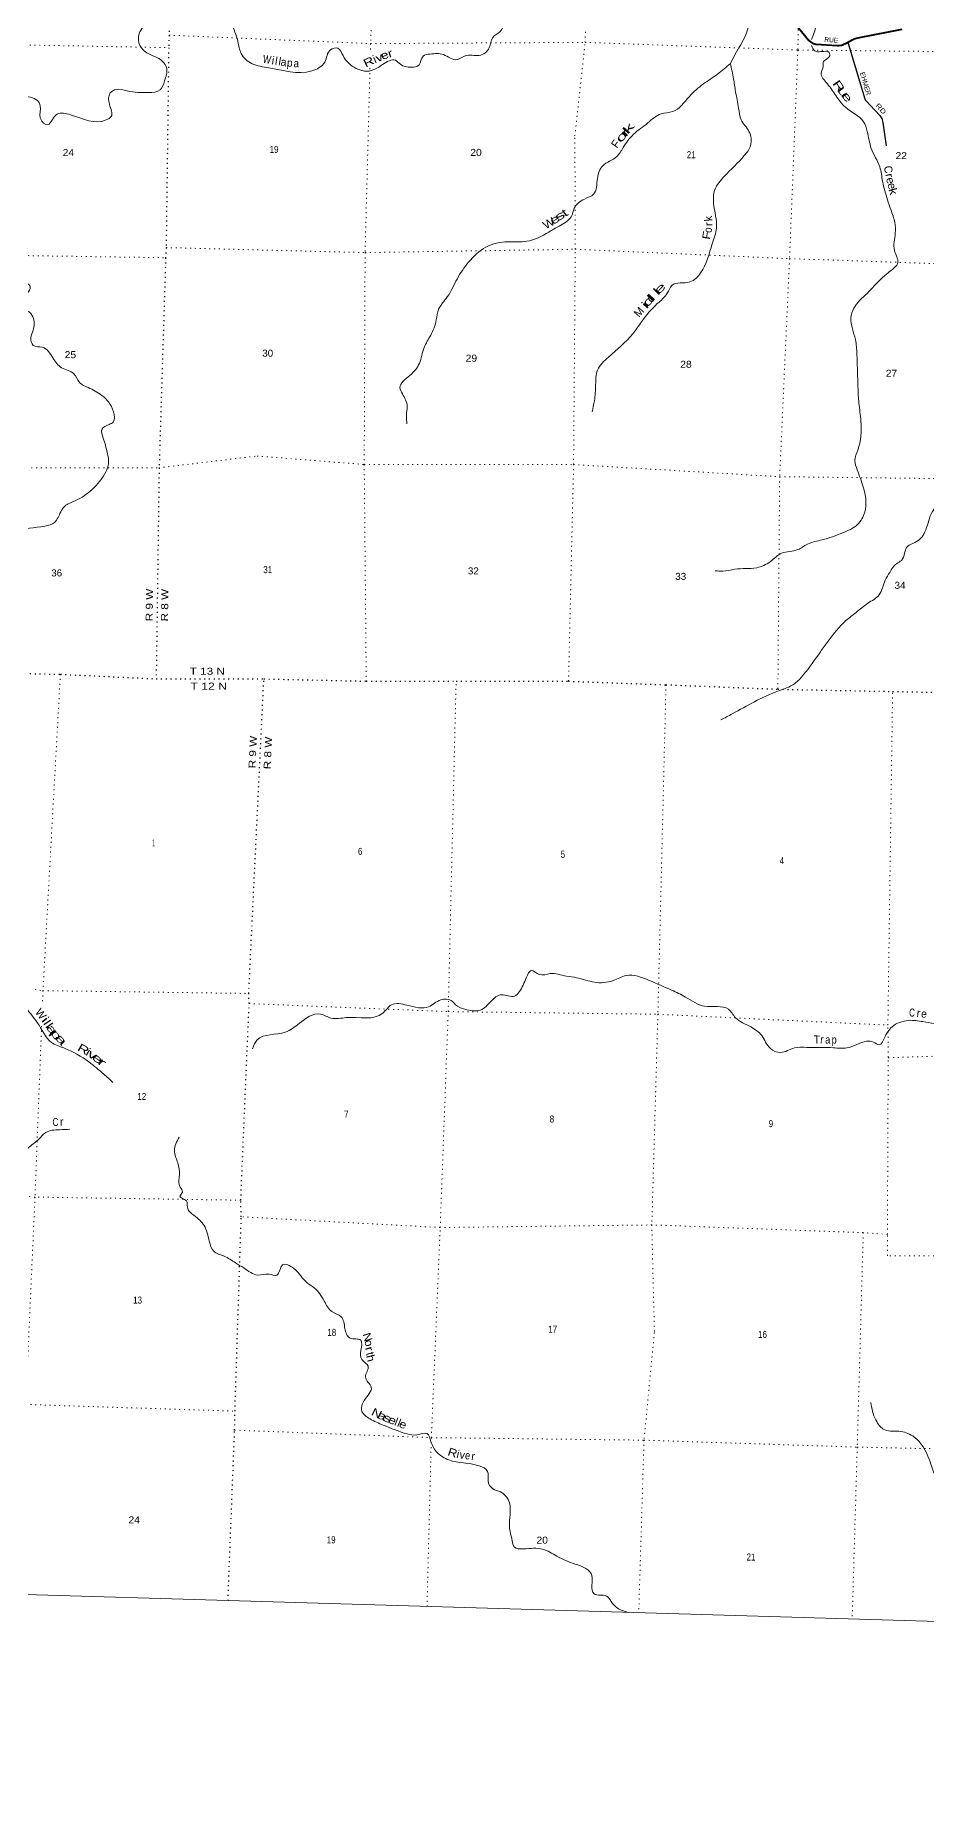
# Model space of a CAD drawing. Header units: feet. Extents: x -757852 to -501257, y -360805 to -170898.
# Drawn here: x -693053 to -670765, y -360805 to -316927 of the extents above; entities that cross this region are included whole.
import ezdxf
from ezdxf.enums import TextEntityAlignment as Align

# ---------------------------------------------------------------- set-up
doc = ezdxf.new("R2010")
doc.units = ezdxf.units.FT
doc.header["$LTSCALE"] = 80
doc.linetypes.add('DOTTED', pattern=[1.5, 0.3, -1.2])
for name, color, linetype, lineweight in [('26', 7, 'Continuous', 40), ('27', 7, 'Continuous', 13), ('29', 7, 'Continuous', 25), ('39', 7, 'Continuous', 13), ('4', 7, 'Continuous', 13), ('41', 7, 'Continuous', 13), ('6', 7, 'DOTTED', 25), ('7', 7, 'DOTTED', 13)]:
    doc.layers.add(name, color=color, linetype=linetype, lineweight=lineweight)
doc.layers.add('30', color=7, linetype='Continuous')

msp = doc.modelspace()

# ---------------------------------------------------------------- linework, layer by layer
at = {"layer": '26'}
msp.add_lwpolyline([(-674080.44, -316614.48), (-673716.82, -317058.45), (-673678.07, -317096.71), (-673641.52, -317120.72), (-673616.39, -317134.43), (-673595.82, -317140.15), (-673541.25, -317149.41), (-673003.91, -317187.29), (-672954.99, -317184.72), (-672901.3, -317174.44), (-672849.9, -317158.43), (-672820.77, -317145.29), (-672797.92, -317133.86), (-672616.44, -317036.56), (-672586.03, -317021.27), (-672554.05, -317010.99), (-672445.75, -316986.5), (-671380.82, -316780.2)], dxfattribs=at)
at = {"layer": '29'}
msp.add_lwpolyline([(-672740.13, -317102.87), (-672327.32, -318498.6), (-672305.48, -318546.06), (-672284.1, -318572.73), (-672181.21, -318677.15), (-671944.68, -318937.1), (-671895.17, -319013.38), (-671880.76, -319046.33), (-671865.34, -319107.49), (-671781.49, -319697.94)], dxfattribs=at)
at = {"layer": '39'}
for points in [[(-693585.47, -318496.35), (-693265.18, -318462.76), (-692944.66, -318629.38), (-692931.45, -318919.41), (-692920.29, -319014.28), (-692736.08, -319168.72), (-692619.43, -319035.49), (-692502.84, -318904.27), (-692165.58, -318918.54), (-691273.06, -319048.23), (-691151.87, -318963.42), (-691194.71, -318656.39), (-691173.97, -318373.43), (-691030.5, -318283.26), (-690754.23, -318319.81), (-690208.8, -318362.52), (-689931.45, -318298.54), (-689815.8, -318066.73), (-689764.44, -317768.6), (-689875.06, -317574.17), (-690262.75, -317369.3), (-690463.83, -317109.77), (-690341.11, -316713.25), (-690048.57, -316547.15), (-689615.65, -316391.35), (-689074.23, -316433.94), (-688768.41, -316228.02), (-688759.78, -315946.7), (-688883.35, -315715.67), (-688900.94, -315568.31), (-688649.33, -315491.48), (-688383.99, -315622.23), (-688278.28, -315911.05), (-688143.4, -316625.14), (-687982.68, -317086.59), (-687903.57, -317390.69), (-687627.94, -317644.45), (-687216.83, -317741.41), (-686135.89, -317822.52), (-685815.52, -317600.95), (-685667.34, -317291.69), (-685487.37, -317256.93), (-685356.3, -317439.92), (-685026.41, -317759.68), (-684749.18, -317830.45), (-684368.16, -317663.02), (-684049.3, -317556.05), (-683921.72, -317656.47), (-683650.58, -317729.07), (-683457.89, -317672.57), (-683358.61, -317450.32), (-683178.15, -317399.49), (-682846.98, -317415.58), (-682507.09, -317540.55), (-682307.14, -317444.05), (-681953.08, -317434.69), (-681702.04, -317245.21), (-681613.76, -316988.43), (-681436.43, -316842.97), (-681320.59, -316605.13), (-681254.29, -316082.19), (-681068.63, -315796.19), (-680647.05, -315551.55), (-680344.89, -315530.56), (-680003.36, -315667.64), (-679712.98, -315571.88), (-679681.77, -315275.15), (-679740.3, -314627.74), (-679563.07, -314419.92), (-679150.1, -314259.5), (-678853.94, -314171.95), (-678828.58, -314066.12), (-678801.44, -313902.02), (-678592.75, -313717.28), (-678584.02, -313498.31), (-678695.58, -312744.7), (-678904.08, -312006.25), (-678916.77, -311633.77), (-678772.72, -311459.14), (-678664.32, -311267.33), (-678597.6, -311058.17), (-678542.65, -310774.23), (-678547.79, -310574.74)], [(-676382.78, -310964.39), (-676323.45, -311099.1), (-676260.99, -311356.43), (-676156.56, -311359.61), (-676020.91, -311196.79), (-675954.09, -311180.72), (-675903.84, -311377.34), (-675741.57, -311460.71), (-675519.64, -311499.63), (-675416.45, -311543), (-675395.92, -311791.01), (-675325.06, -312036.53), (-675126.04, -312298.02), (-675157.21, -312462), (-675094.6, -312648.94), (-675069.55, -313011.74), (-674983.21, -313211.47), (-674827.23, -313171.96), (-674664.02, -313355.93), (-674450.22, -313462.99), (-674283.42, -313464.03), (-674357.76, -313725.26), (-674426.87, -313815.68), (-674276.96, -313908.73), (-674282.73, -314031.25), (-674248.26, -314283.71), (-674016.88, -314407.39), (-673835.82, -314533.57), (-673831.92, -314668.45), (-673981.35, -314756.43), (-674045.2, -314937.52), (-673816.9, -315161.68), (-673722.25, -315417.98), (-673740.84, -315630.62), (-673748.84, -316022.58), (-673603.4, -316326.68), (-673538.06, -316686.68), (-673648.54, -317040.08)], [(-674935.81, -316347.57), (-675167.86, -316609.01), (-675298.46, -316934.9), (-675554, -317401.81), (-675673.79, -317637.52)], [(-673651.41, -317182.73), (-673561.56, -317321.55), (-673415.39, -317340.07), (-673205.08, -317364.56), (-673204.34, -317471.18), (-673348.67, -317589.48), (-673354.32, -317707.98), (-673407.75, -317877.32), (-673251.16, -318145.56), (-673041.02, -318437.55), (-672802.7, -318728.39), (-672349.53, -319092.12), (-672256.4, -319332.29), (-672154.94, -319759.76), (-671944.02, -320222.73), (-671872.59, -320580.91), (-671750.15, -321045.22), (-671667.12, -321287.09), (-671566.59, -321613.97), (-671554.59, -321877.81), (-671575.88, -322309.6), (-671490.56, -322607.86), (-671735.72, -322867.91), (-672260.01, -323380.96), (-672591.03, -323753.06), (-672662.69, -323992.24), (-672552.76, -324536.62), (-672513.47, -324893.82), (-672479.13, -325936.72), (-672464.79, -326124.21), (-672412.2, -326572.32), (-672492.82, -327299.98), (-672562.9, -327553.29), (-672505.98, -327794.37), (-672354.19, -328219.34), (-672319.33, -328851.96), (-672495.44, -329154.34), (-672871.86, -329368.17), (-673381.65, -329539.74), (-673752.85, -329649.14), (-673990.18, -329784.73), (-674394.97, -329875.01), (-674676.75, -330083.68), (-675019.12, -330236.19), (-675565.01, -330273.91), (-675864.07, -330325.17), (-676058.69, -330313.22)], [(-675673.13, -317636.22), (-675997.47, -317901.22), (-676346.69, -318146.05), (-676706.29, -318467), (-677115.63, -318836.71), (-677408.86, -318894.18), (-677739.45, -319121.47), (-678095.87, -319404.29), (-678355.37, -319738.33), (-678517.03, -319962.71), (-678865.76, -320191.47), (-679000.07, -320507.19), (-679096.63, -320902.49), (-679323.48, -321024.33), (-679579.84, -321255.89), (-679654.59, -321464.8), (-679959.26, -321698.92), (-680213.09, -321848.09), (-680764.9, -322078.72), (-681239.64, -322090.44), (-681786.54, -322226.69), (-682220.22, -322603.71), (-682506.47, -323023.42), (-682751.35, -323470.54), (-682967.87, -323779.74), (-683026.15, -324041.45), (-683166.7, -324429.39), (-683330.83, -324734.15), (-683447.4, -325126.84), (-683689.97, -325433.23), (-683934.48, -325737.56), (-683872.84, -325890.28), (-683751.8, -326203.7), (-683773.01, -326436.37), (-683759.15, -326639.93)], [(-675673.79, -317637.52), (-675599.03, -318017.92), (-675546.58, -318339.31), (-675470.86, -318753.93), (-675407.38, -319043.48), (-675211.23, -319333.03), (-675171.82, -319686.21), (-675328.32, -319938.9), (-675830.7, -320458.65), (-676066.23, -320797.45), (-676096.48, -321128.39), (-676025.04, -321748.04), (-676127.49, -322139.14), (-676421.29, -322870.38), (-676691.52, -323095.49), (-677138.41, -323182.48), (-677255.03, -323380.07), (-677502.14, -323638.05), (-677895.94, -324090.71), (-678116.23, -324391.74), (-678725.08, -324974.63), (-678996.26, -325296.25), (-679043.87, -325668.91), (-679074.21, -326068.24), (-679134.81, -326339.94)], [(-693692.79, -321983.58), (-693421.94, -322130.67), (-693400.92, -322231.87), (-693471.78, -322444.93), (-693564.08, -322701.58), (-693516.02, -322904.18), (-693434.48, -323063.54), (-693218.11, -323152.57), (-693173.77, -323214.26), (-693257.58, -323390.72), (-693358.63, -323604.87), (-693347.92, -323780.18), (-693248.62, -323819.4), (-693108.53, -323970.49), (-693102.7, -324304.54), (-693158.58, -324487.89), (-693100.17, -324680.74), (-692874.48, -324727.82), (-692607.31, -324995.39), (-692389.66, -325239.34), (-692082.83, -325393.48), (-691940.7, -325608.98), (-691729.46, -325734.07), (-691385.7, -325929.55), (-691092.72, -326338.71), (-691100.62, -326595.92), (-691205.01, -326657.11), (-691385.67, -326780.34), (-691348.15, -326998.7), (-691250.68, -327359.68), (-691216.9, -327634.25), (-691285.44, -327837.32), (-691628.66, -328279.44), (-692049.4, -328562.32), (-692312.96, -328701.14), (-692413.79, -328842.89), (-692566.52, -329103.75), (-692810.65, -329198.91), (-693547.06, -329353.53), (-693723.72, -329476.89), (-693927.7, -329770.38)], [(-663704.92, -324919.81), (-663897.3, -324861.92), (-664271.7, -324747.97), (-664552.13, -324781.68), (-664982, -324903.38), (-665275.91, -324982.95), (-665623.91, -325056.86), (-665912.81, -325104.4), (-666177.17, -325269.34), (-667076.45, -325622.16), (-667279.15, -325611.98), (-667524.26, -325411.45), (-667727.36, -325479.69), (-667996.23, -325660.59), (-668468.85, -325865.47), (-668626.87, -326102.02), (-668814.85, -326398.01), (-669071.07, -326756.29), (-669268.72, -327039.91), (-669396.05, -327259.3), (-669546.17, -327369.39), (-669925.9, -327822.46), (-670320.81, -328180.55), (-670399.73, -328459.74), (-670658.17, -328890.35), (-670814.81, -329344.18), (-671064.12, -329608.13), (-671243.8, -329699.21), (-671401.44, -330054.45), (-671524.58, -330137.2), (-671692.02, -330353.36), (-671806.57, -330549), (-671958.42, -330912.45), (-672238.32, -331125.2), (-672534.84, -331355.54), (-672788.32, -331559.02), (-673234.23, -332072.44), (-673427.43, -332342.12), (-673844.82, -332908.7), (-674068.8, -333133.2), (-674494.74, -333323.4), (-675629.67, -333888.3), (-675917.83, -334042.46)], [(-694235.53, -339930.84), (-693955.63, -340180.11), (-693588.24, -340326.03), (-693475.86, -340528.57), (-693399.03, -340907.02), (-693268.69, -341244.86), (-692998.14, -341599.02), (-692643.61, -342098.54), (-692332.33, -342238.74), (-691707.91, -342589.57), (-691339.25, -342890.4), (-691106.56, -343102.62)], [(-687623.35, -342259.1), (-687501.91, -342035.51), (-686800.6, -341845.63), (-686448.04, -341623.02), (-685924.34, -341391.54), (-685654.13, -341494.28), (-685275.78, -341479.63), (-684361.75, -341366.6), (-684148.43, -341161.9), (-683758.71, -341169.71), (-683217.18, -341208.29), (-682916.42, -341036.41), (-682653.66, -341054.44), (-682544.28, -341158.33), (-682314.53, -341269.9), (-681923.24, -341291.85), (-681655.21, -341072.71), (-681396.87, -340907.58), (-681070.34, -340943.65), (-680954.49, -340836.55), (-680774.45, -340471.93), (-680652.74, -340304.67), (-680452.74, -340403.27), (-680178.64, -340379.41), (-679984.21, -340397.39), (-679770.63, -340446.11), (-679520.53, -340483.88), (-679069.7, -340596.13), (-678608.15, -340555.85), (-678278.63, -340429.09), (-677705.48, -340551.09), (-677146.13, -340795.36), (-676795.61, -340966.91), (-676320.24, -341196.56), (-675723.59, -341273.02), (-675549.14, -341483.47), (-675166.26, -341714.34), (-674893.41, -341927.78), (-674682.13, -342247.97), (-674424.02, -342352.35), (-674074.79, -342238.26), (-673762.77, -342223.6), (-673101.77, -342233.62), (-672762.19, -342237.91), (-672270.66, -342071.82), (-672102.4, -342091.01), (-671953.76, -342159.89), (-671832.23, -341998.65), (-671634.39, -341709), (-671223.5, -341550.52), (-670862.64, -341581.6), (-670578.95, -341638.48), (-669687.11, -341790.28), (-669412.77, -341627.65), (-669194.87, -341535.72), (-668903.4, -341600.89), (-668580.07, -341741.45), (-668259.29, -341702.92), (-667454.46, -341677.09), (-667049.77, -341655.19), (-666884.65, -341776.86), (-666511.14, -342116.05), (-666191.21, -342236.39), (-665899.5, -342490.64), (-665480.24, -342714.56), (-665139.5, -342680.66), (-664625.53, -342569.57), (-664347.17, -342407.06), (-664060.31, -342295.1), (-663765.93, -342068.71), (-663492.48, -342000.59), (-663108.41, -342126.9), (-662887.22, -342189.94), (-662727.12, -342181.32)], [(-694422.77, -346048.67), (-694123.01, -345766.49), (-694005.06, -345591.07), (-693711.44, -345455.18), (-693387.01, -344970.25), (-693216.82, -344730.04), (-692987.99, -344543.9), (-692785.08, -344350.94), (-692447.25, -344280.75), (-692183.62, -344270.66)], [(-689455.91, -344466.16), (-689570.69, -344800.58), (-689487.81, -345112.84), (-689446.67, -345409.75), (-689426.04, -345720.12), (-689373.39, -345838.38), (-689432.76, -345939.15), (-689271.66, -346060.7), (-689246.41, -346220.36), (-689079.81, -346424.54), (-688828.21, -346675.56), (-688699.54, -347067.65), (-688588.7, -347320.42), (-688329.01, -347438.93), (-688046.77, -347608.41), (-687835.66, -347737.51), (-687489.34, -347914.97), (-687207.2, -347891.36), (-687010.89, -347913.42), (-686868.45, -347660.3), (-686589.7, -347747.21), (-686255.02, -348107.34), (-686079.93, -348231.33), (-685826.9, -348566.86), (-685635.8, -348824.08), (-685404.72, -348957.82), (-685309.05, -349246.33), (-685177.82, -349489.66), (-684916.04, -349539.85), (-684911.82, -349795.42), (-684888.66, -350023.4), (-684730.99, -350191.11), (-684795.67, -350464.69), (-684652.64, -350716.43), (-684829.61, -351046.94), (-684884.25, -351320.84), (-684686.91, -351505.84), (-684350.01, -351662.9), (-683755.79, -351884.09), (-683511.28, -351907.61), (-683257.07, -351877.12), (-683162.52, -352071.07), (-683006.23, -352349.35), (-682710.43, -352535.34), (-681955.09, -352680.97), (-681744.28, -352820.12), (-681731.35, -353053.83), (-681614.89, -353254.48), (-681422.25, -353330.73), (-681199.63, -353609.02), (-681197.49, -354194.38), (-681128.14, -354554.5), (-681074.65, -354710.99), (-680846.88, -354756.13), (-680370.75, -354764.56), (-680010.25, -354938.43), (-679562.07, -355137.08), (-679288.02, -355245.97), (-679136.68, -355423.55), (-679140, -355662.79), (-679082.4, -355881.76), (-678768.53, -355937.56), (-678652.1, -356073.84), (-678506.18, -356231.14), (-678213.61, -356345.13)], [(-672169.69, -351097.66), (-672122.25, -351320.35), (-672040.43, -351536.03), (-671818.89, -351784.12), (-671414.04, -351822.57), (-671082.61, -351961.36), (-670709.73, -352517.76), (-670505.51, -353002.65), (-670367.05, -353141.62), (-670122.63, -353233.52), (-669859.73, -353509.01), (-669814.73, -353745.7), (-669918.4, -353979.89), (-669960.95, -354318.51), (-669891.13, -354728.93), (-669784.61, -354991.62), (-669635.4, -355173.15), (-669369.78, -355360.23), (-669268.74, -355604.66), (-669293.96, -355837.2), (-669250.32, -356118.1), (-669416.75, -356235.74), (-669587.37, -356359.28), (-669632.38, -356450.43), (-669645.39, -356596.44)]]:
    msp.add_spline(points, degree=3, dxfattribs=at)
at = {"layer": '4'}
msp.add_lwpolyline([(-751809.62, -170897.83), (-720494.9, -171910.43), (-689178.81, -172879.95), (-657861.41, -173806.4), (-626542.79, -174689.77), (-595222.97, -175530.05), (-563902.02, -176327.26), (-532580.01, -177081.38), (-501256.99, -177792.41), (-505285.46, -360804.74), (-536860.21, -360087.99), (-568433.95, -359327.81), (-600006.62, -358524.19), (-631578.15, -357677.16), (-663148.48, -356786.69), (-694717.56, -355852.8), (-726285.32, -354875.48), (-757851.71, -353854.74)], close=True, dxfattribs=at)
msp.add_lwpolyline([(-751809.62, -170897.83), (-720494.9, -171910.43), (-689178.81, -172879.95), (-657861.41, -173806.4), (-626542.79, -174689.77), (-595222.97, -175530.05), (-563902.02, -176327.26), (-532580.01, -177081.38), (-501256.99, -177792.41), (-505285.46, -360804.74), (-536860.21, -360087.99), (-568433.95, -359327.81), (-600006.62, -358524.19), (-631578.15, -357677.16), (-663148.48, -356786.69), (-694717.56, -355852.8), (-726285.32, -354875.48), (-757851.71, -353854.74)], close=True, dxfattribs=at)
at = {"layer": '6'}
for points in [[(-689663.47, -310242.55), (-689658.17, -311749.95), (-689662.54, -312023.35), (-689702.52, -316929.75), (-689714.08, -317241.16), (-689778.93, -322237.31), (-689790.71, -322490.38), (-689953.88, -327743.01), (-690027.18, -333014.46)], [(-694021.63, -332863.01), (-692420.09, -332900), (-690027.18, -333014.46), (-687335.72, -333015.77), (-684776.65, -333073.4), (-682531.39, -333073.23), (-679721.33, -333074.12), (-677285.81, -333162.18), (-674489.18, -333273.29), (-671622.55, -333330.21), (-669276.1, -333373.33), (-666641.18, -333513.72), (-664066.5, -333652.27), (-662481.59, -333706.21)], [(-688232.66, -356048.18), (-688066.51, -351789.34), (-688057.98, -351314.93), (-687900.93, -346458.34), (-687912.33, -346043.67), (-687703.29, -341130.33), (-687713.59, -340876.59), (-687335.72, -333015.77)]]:
    msp.add_lwpolyline(points, dxfattribs=at)
at = {"layer": '7'}
for p, q in [((-693546.59, -317169.8), (-689714.08, -317241.16)), ((-693705.87, -322431.49), (-689790.71, -322490.38))]:
    msp.add_line(p, q, dxfattribs=at)
for points in [[(-684470.67, -310397.26), (-684486.68, -311764.25), (-684667.67, -317139.03), (-684673.93, -317375.9)], [(-679721.33, -333074.12), (-679595.4, -327659.45), (-679552.92, -322278.45), (-679562.57, -319448.23), (-679305.86, -317108.82), (-679205.54, -311808.03), (-679249.86, -310553.09)], [(-673977.29, -316666.02), (-673989.06, -317300.51), (-674197.25, -322513.56), (-674444.84, -327962.75), (-674489.18, -333273.29)], [(-689702.52, -316929.75), (-684667.67, -317139.03), (-679305.86, -317108.82), (-673989.06, -317300.51), (-668945.38, -317353.17), (-666771.66, -317457.74)], [(-684683.97, -317755.24), (-684805.81, -322362.24), (-684827.57, -327657.39), (-684776.65, -333073.4)], [(-689778.93, -322237.31), (-684805.81, -322362.24), (-679552.92, -322278.45), (-674197.25, -322513.56), (-669143.15, -322685.2), (-663732.22, -322906.64)], [(-693866.71, -327744.92), (-689961.86, -327740.76), (-687502.51, -327445.39), (-684827.57, -327657.39), (-679595.4, -327659.45), (-674444.84, -327962.75), (-669224.56, -328024.79), (-663692.45, -328208.94), (-663445.38, -328214.43)], [(-692421.61, -332897.47), (-692857.25, -340806.82), (-692871.04, -341165.33)], [(-683259.08, -356196.79), (-683149.58, -351976.93), (-682928.17, -346726.07), (-682728.43, -341329.73), (-682531.39, -333073.23)], [(-677285.81, -333162.18), (-677488.2, -341396.41), (-677639.69, -346661.46), (-677575.46, -349350.53), (-677834.86, -352039.83), (-677966.65, -356353.73)], [(-662879.28, -347469.83), (-666864.15, -347463.48), (-671751.62, -347429.65), (-671751.35, -346896.66), (-671732.06, -342468.32), (-671739.66, -341667.59), (-671622.55, -333330.21)], [(-693052.01, -340780.94), (-692857.25, -340806.82), (-687713.59, -340876.59)], [(-687703.29, -341130.33), (-682728.43, -341329.73), (-677488.2, -341396.41), (-671739.66, -341667.59)], [(-692891.42, -341694.92), (-693055.74, -345965.86), (-693289.11, -351147.97), (-693414.91, -355892.19)], [(-671730.55, -342484.46), (-666710.27, -342317.17), (-662732.1, -342376.07)], [(-687912.33, -346043.67), (-693055.74, -345965.86), (-694414.43, -345839.11)], [(-671751.35, -346896.66), (-672355.08, -346854.18), (-677639.69, -346661.46), (-682928.17, -346726.07), (-687900.93, -346458.34)], [(-672355.08, -346854.18), (-672505.45, -352213.8), (-672632.09, -356510.7)], [(-694571.03, -351012.26), (-693289.11, -351147.97), (-688057.98, -351314.93)], [(-688066.51, -351789.34), (-683149.58, -351976.93), (-677834.86, -352039.83), (-672505.45, -352213.8), (-667238.46, -352325.53), (-667003.37, -352328.65)]]:
    msp.add_lwpolyline(points, dxfattribs=at)

# ---------------------------------------------------------------- texts
at = {"layer": '27', "width": 0.9}
msp.add_text('RUE', height=120, rotation=355.968, dxfattribs=at).set_placement((-673332, -317094.53))
at = {"layer": '30'}
msp.add_text('EHMER', height=120, rotation=286.476, dxfattribs=at).set_placement((-672440.18, -317870.21))
at = {"layer": '30', "width": 1.3}
msp.add_text('RD', height=120, rotation=312.299, dxfattribs=at).set_placement((-672058.8, -318696.46))
at = {"layer": '41'}
for s, rotation, width, p in [('W', 350.269, 0.8, (-687274.48, -317632.41)), ('p', 354.292, 0.95, (-686696.33, -317716.88)), ('a', 356.668, 0.9, (-686529.23, -317730.22)), ('R', 25.02, 1.35, (-684674.54, -317684.77)), ('i', 24.235, 1.1, (-684528.93, -317622.31)), ('v', 21.574, 1.3, (-684416.76, -317575.88)), ('e', 21.574, 1.25, (-684282.97, -317519.26)), ('r', 18.54, 1.3, (-684148.46, -317474.85)), ('R', 305.272, 1.6, (-673046.58, -318261.61)), ('u', 306.214, 1.85, (-672938.25, -318406.96)), ('e', 308.401, 1.75, (-672837.78, -318533.96)), ('o', 49.281, 1.85, (-678327.69, -319531)), ('r', 48.751, 2.1, (-678232.21, -319419.77)), ('k', 49.347, 2.1, (-678150.76, -319320.29)), ('C', 281.403, 0.95, (-671825.68, -320303.67)), ('r', 281.154, 1.1, (-671796.09, -320451.9)), ('e', 283.882, 1.05, (-671769.02, -320583.2)), ('e', 283.882, 1.05, (-671732.72, -320720.76)), ('k', 285.664, 1.25, (-671703.03, -320861.14)), ('W', 29.507, 1.15, (-680167.68, -321713.86)), ('e', 31.379, 1.55, (-680015.27, -321615.41)), ('s', 33.862, 1.85, (-679887.89, -321524.69)), ('t', 35.106, 1.6, (-679760.62, -321446.46)), ('F', 81.077, 1.25, (-676172.17, -321947.49)), ('o', 82.371, 0.9, (-676139.57, -321810.73)), ('l', 45.926, 1.8, (-677449.65, -323406.07)), ('e', 45.905, 2, (-677370.66, -323327.15)), ('i', 48.535, 1.75, (-677736.69, -323741.46)), ('d', 48.535, 2.1, (-677653.8, -323633.92)), ('C', 357.8, 0.75, (-671139.82, -341453.66)), ('e', 350.784, 0.95, (-670850.44, -341480.67)), ('i', 307.832, 1.6, (-692878.24, -341590.38)), ('l', 304.344, 1.4, (-692836.12, -341658.89)), ('l', 304.344, 1.4, (-692782.57, -341733.04)), ('a', 302.726, 1.65, (-692718.89, -341828.41)), ('p', 306.08, 1.8, (-692609.22, -341966.28)), ('a', 311.206, 2, (-692478.97, -342093.08)), ('R', 330.651, 1.45, (-691894.85, -342356.65)), ('i', 330.651, 1.25, (-691772.67, -342425.34)), ('a', 359.129, 0.85, (-673244.77, -342127.28)), ('p', 359.218, 0.85, (-673082.58, -342129.49)), ('v', 327.01, 1.7, (-691670.88, -342494.39)), ('e', 323.527, 1.7, (-691554.06, -342578.94)), ('r', 321.082, 2, (-691441.2, -342669.85)), ('C', 2.192, 0.75, (-692540.41, -344189.7)), ('N', 287.034, 1.1, (-684839.57, -349493.25)), ('o', 286.273, 1.1, (-684806.46, -349638.4)), ('r', 286.633, 1.25, (-684793.25, -349786.07)), ('h', 283.954, 1.15, (-684760.67, -350016.13)), ('N', 333.674, 1.3, (-684560.31, -351456.91)), ('a', 336.345, 1.4, (-684420.86, -351522.69)), ('s', 336.345, 1.55, (-684285.27, -351582.09)), ('e', 337.913, 1.25, (-684159.9, -351632.13)), ('e', 339.956, 1.2, (-683892.23, -351738.34)), ('R', 342.131, 1.2, (-682648.42, -352447.01)), ('e', 353.349, 0.85, (-682253.15, -352518.57))]:
    msp.add_text(s, height=200, rotation=rotation, dxfattribs=dict(at, width=width)).set_placement(p, align=Align.CENTER)
for s, rotation, p in [('i', 350.601, (-687121.39, -317655.85)), ('l', 350.601, (-687039.06, -317669.48)), ('l', 350.601, (-686952.24, -317682.34)), ('a', 352.037, (-686854.22, -317698.07)), ('F', 53.621, (-678464.91, -319703.44)), ('k', 95.416, (-676129.76, -321503.36)), ('r', 87.93, (-676123.09, -321655.59)), ('M', 48.535, (-677886.57, -323913.84)), ('d', 46.539, (-677599.65, -323575.1)), ('W', 307.832, (-692988.6, -341448.27)), ('r', 353.934, (-670984.67, -341464.04)), ('T', 359.134, (-673517.35, -342127.29)), ('r', 359.129, (-673390.27, -342125.13)), ('r', 2.192, (-692384.77, -344179.37)), ('t', 283.967, (-684773.95, -349900.85)), ('l', 337.913, (-684062.85, -351671.51)), ('l', 337.913, (-683989.89, -351701.11)), ('i', 347.477, (-682504.04, -352485.91)), ('v', 351.867, (-682389.78, -352503.09)), ('r', 353.349, (-682115.61, -352538.63))]:
    msp.add_text(s, height=200, rotation=rotation, dxfattribs=at).set_placement(p, align=Align.CENTER)
at = {"layer": '6'}
for s, rotation, width, p in [('R 9 W', 89.203, 1.25, (-690116.44, -331576.25)), ('R 8 W', 89.203, 1.25, (-689732.6, -331580.94)), ('T 13 N', 359.972, 1.25, (-689188.03, -332910.25)), ('T 12 N', 359.972, 1.3, (-689169.96, -333285.25)), ('R 9 W', 87.248, 1.25, (-687546.97, -335254.65)), ('R 8 W', 87.248, 1.25, (-687168.71, -335277.17))]:
    msp.add_text(s, height=175, rotation=rotation, dxfattribs=dict(at, width=width)).set_placement(p)
at = {"layer": '7'}
for s, width, p in [('24', 1.1, (-692364.67, -319948.34)), ('19', 0.85, (-687192.35, -319870.14)), ('20', 1.1, (-682176.25, -319946.3)), ('21', 0.85, (-676766.17, -320003.85)), ('22', 1.1, (-671548.69, -320026.96)), ('25', 1.1, (-692314.51, -325000.21)), ('30', 1.05, (-687376.29, -324963.21)), ('29', 1.1, (-682292.8, -325088.44)), ('28', 1.1, (-676929.18, -325240.92)), ('27', 1.1, (-671793.39, -325465.22)), ('36', 1.05, (-692650.85, -330454.82)), ('31', 0.85, (-687349.76, -330372.49)), ('32', 1.05, (-682236.6, -330404.71)), ('33', 1.05, (-677053.68, -330540.73)), ('34', 1.05, (-671572.5, -330764.67)), ('1', 0.4, (-690127.94, -337203.36)), ('6', 0.85, (-684982.84, -337413.62)), ('5', 0.85, (-679917.63, -337485.03)), ('4', 0.85, (-674443.07, -337645.31)), ('12', 0.85, (-690497.31, -343536.17)), ('7', 0.85, (-685330.79, -343981.24)), ('8', 0.85, (-680192.44, -344102.05)), ('9', 0.85, (-674719.5, -344216.75)), ('13', 0.85, (-690602.49, -348626.44)), ('18', 0.85, (-685749.19, -349433.31)), ('17', 0.85, (-680227.03, -349354.25)), ('16', 0.85, (-674983.84, -349483.79)), ('24', 1.1, (-690719.56, -354118.32)), ('19', 0.85, (-685764.36, -354617.08)), ('20', 1.1, (-680522.85, -354625.68)), ('21', 0.85, (-675272.21, -355047.59))]:
    msp.add_text(s, height=175, dxfattribs=dict(at, width=width)).set_placement(p)

doc.saveas('drawing.dxf')
